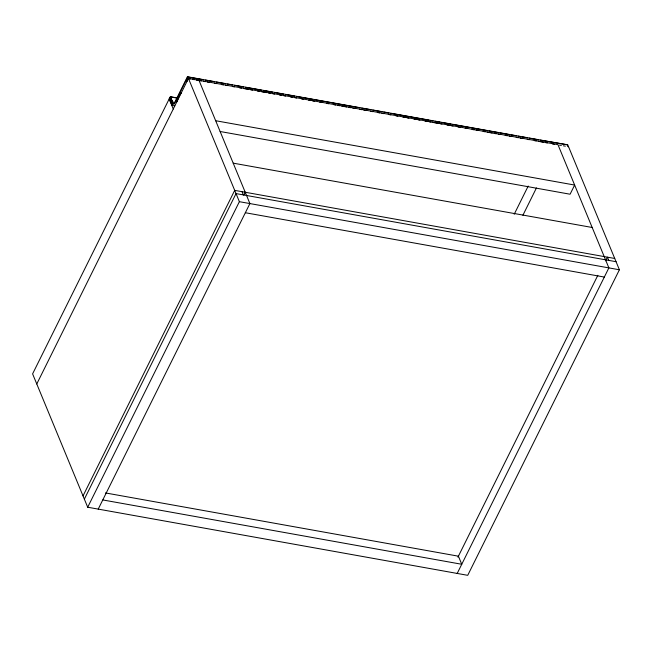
<?xml version="1.0" encoding="UTF-8"?>
<svg xmlns="http://www.w3.org/2000/svg" width="652" height="652" viewBox="0 0 652 652"><rect width="100%" height="100%" fill="white"/><g stroke="black" fill="none" stroke-linecap="round" stroke-linejoin="round"><path stroke-width="0.98" d="M540.312 140.164L567.615 144.777L568.348 146.781M172.951 101.443L169.944 100.897L169.528 98.778L170.286 97.246L172.625 102.902L171.867 104.434L171.028 102.413L173.033 102.771M170.775 102.918L171.028 102.413M190.36 78.965L188.322 78.68L187.434 76.797L174.72 102.38A2.632 1.141 -79.8 0 1 173.041 102.796L170.343 96.602L32.6 373.873L87.702 507.223L467.728 575.325L619.4 269.781L568.471 146.529M36.773 383.971L188.444 78.427L557.949 144.646L608.878 267.89L457.199 573.442M83.024 495.911L234.704 190.368L614.722 258.469M84.361 499.139L236.04 193.595L616.058 261.697M87.702 507.223L239.374 201.68L188.444 78.427M243.864 194.989L245.225 192.25M98.224 509.106L249.903 203.563L198.974 80.31M514.2 214.263L528.21 186.04M522.896 215.266L536.449 187.947M457.94 557.15L597.843 275.315M605.602 260.808L607.419 257.157L608.756 260.392M187.784 76.814L567.802 144.915M187.36 76.92L203.408 79.788M205.413 80.147L207.417 80.514M209.422 80.872L214.435 81.769M216.44 82.128L225.462 83.741M227.466 84.108L232.479 85.004M234.484 85.363L243.514 86.977M245.519 87.335L261.558 90.212M263.563 90.571L272.593 92.193M274.598 92.551L283.62 94.165M285.625 94.524L294.647 96.146M296.652 96.504L301.672 97.401M303.677 97.759L312.699 99.381M314.704 99.74L352.805 106.561M354.81 106.928L359.822 107.825M361.827 108.183L363.832 108.542M365.837 108.9L370.858 109.797M372.862 110.155L381.885 111.777M383.889 112.136L388.902 113.032M390.907 113.391L429.008 120.221M431.013 120.579L433.026 120.938M435.031 121.296L440.043 122.201M442.048 122.56L451.07 124.173M453.075 124.532L458.087 125.428M460.092 125.795L469.122 127.409M471.127 127.768L487.166 130.644M489.171 131.003L498.201 132.617M500.206 132.975L509.228 134.597M511.233 134.956L516.245 135.852M518.25 136.211L520.255 136.57M522.26 136.928L527.272 137.833M529.277 138.191L538.308 139.805M192.364 79.332L194.369 79.691M196.374 80.049L201.386 80.946M203.391 81.304L205.396 81.663M207.401 82.022L209.406 82.38M214.418 83.285L216.423 83.643M221.444 84.54L223.449 84.899M225.453 85.257L227.458 85.616M232.471 86.512L234.475 86.879M239.488 87.775L241.493 88.134M243.498 88.493L248.51 89.389M250.523 89.748L252.528 90.106M257.54 91.011L259.545 91.37M261.55 91.728L266.562 92.625M268.567 92.983L270.572 93.342M272.577 93.701L274.582 94.059M279.594 94.964L281.599 95.322M283.612 95.681L285.617 96.04M290.629 96.936L292.634 97.295M294.639 97.653L296.644 98.02M301.656 98.917L303.661 99.275M308.673 100.172L310.678 100.53M312.683 100.889L314.696 101.247M319.708 102.152L321.713 102.511M326.725 103.407L328.73 103.766M333.742 104.662L335.747 105.021M337.752 105.38L339.757 105.746M341.762 106.105L346.774 107.001M348.787 107.36L350.792 107.719M352.797 108.077L354.802 108.436M359.814 109.332L361.819 109.699M363.824 110.058L365.829 110.416M370.841 111.313L372.846 111.671M377.858 112.568L379.863 112.926M381.876 113.293L383.881 113.652M388.894 114.548L390.898 114.907M395.911 115.803L397.916 116.162M402.928 117.067L404.933 117.425M406.938 117.784L408.943 118.142M413.963 119.039L415.968 119.397M417.973 119.756L419.978 120.115M424.99 121.019L426.995 121.378M429 121.737L431.005 122.095M433.009 122.454L438.022 123.35M440.027 123.709L442.032 124.067M447.052 124.972L449.057 125.331M451.062 125.689L453.067 126.048M458.079 126.944L460.084 127.303M465.096 128.2L467.101 128.566M472.113 129.463L474.118 129.821M476.123 130.18L478.136 130.539M483.148 131.435L485.153 131.794M487.158 132.16L492.17 133.057M494.175 133.415L496.18 133.774M498.185 134.133L500.19 134.491M505.202 135.388L507.207 135.746M509.212 136.113L511.225 136.472M516.237 137.368L518.242 137.727M520.247 138.085L522.252 138.444M527.264 139.341L529.269 139.707M534.281 140.604L536.286 140.962M538.291 141.321L543.312 142.218M545.317 142.576L547.321 142.935M552.334 143.839L554.339 144.198M559.351 145.094L561.356 145.453M563.361 145.812L565.365 146.17M170.539 96.74L177.556 97.996M171.117 97.026L177.14 98.102M169.528 98.778L171.533 99.137M170.196 100.392L172.201 100.75M174.785 105.885L171.778 105.347L172.788 103.309L172.959 103.709A2.632 1.141 -79.8 0 0 174.638 103.293L178.175 96.162L178.672 97.376L176.822 101.851M215.673 120.726L574.648 185.054L570.092 194.223L220.148 131.508M233.204 163.155L592.179 227.483M239.374 201.68L619.4 269.781M245.348 212.731L604.322 277.059M105.453 492.936L458.413 556.189L461.755 564.273L102.78 499.945M567.55 145.42L568.055 146.635M242.006 191.672L243.343 194.907M186.928 81.484L188.029 78.533L187.531 77.319L178.428 95.657L178.925 96.863L180.946 92.796L181.117 93.195M169.104 98.884L173.277 108.982"/></g></svg>
